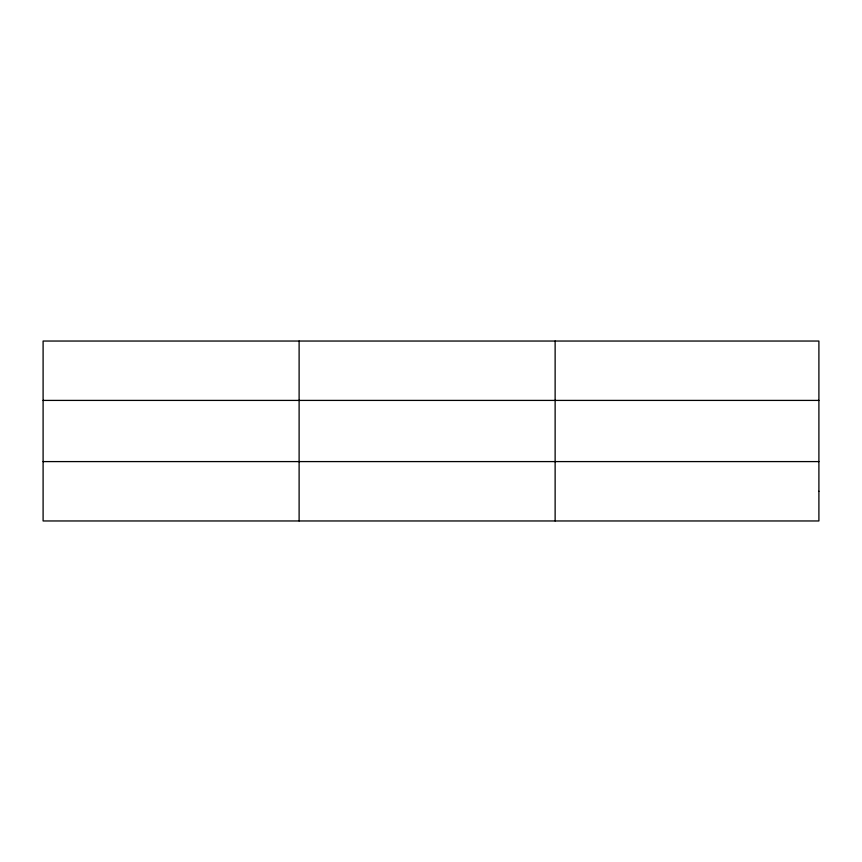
<?xml version="1.0" encoding="UTF-8"?>
<svg xmlns="http://www.w3.org/2000/svg" width="862" height="862" viewBox="0 0 862 862"><rect width="100%" height="100%" fill="white"/><g stroke="black" fill="none" stroke-linecap="round" stroke-linejoin="round"><path stroke-width="1.29" d="M299.114 520.96L299.114 341.04M555.128 520.96L555.128 341.04M43.1 400.41L818.9 400.41M43.1 461.59L818.9 461.59M818.9 491.275L818.9 520.96L43.1 520.96L43.1 341.04L818.9 341.04L818.9 491.275"/></g></svg>
